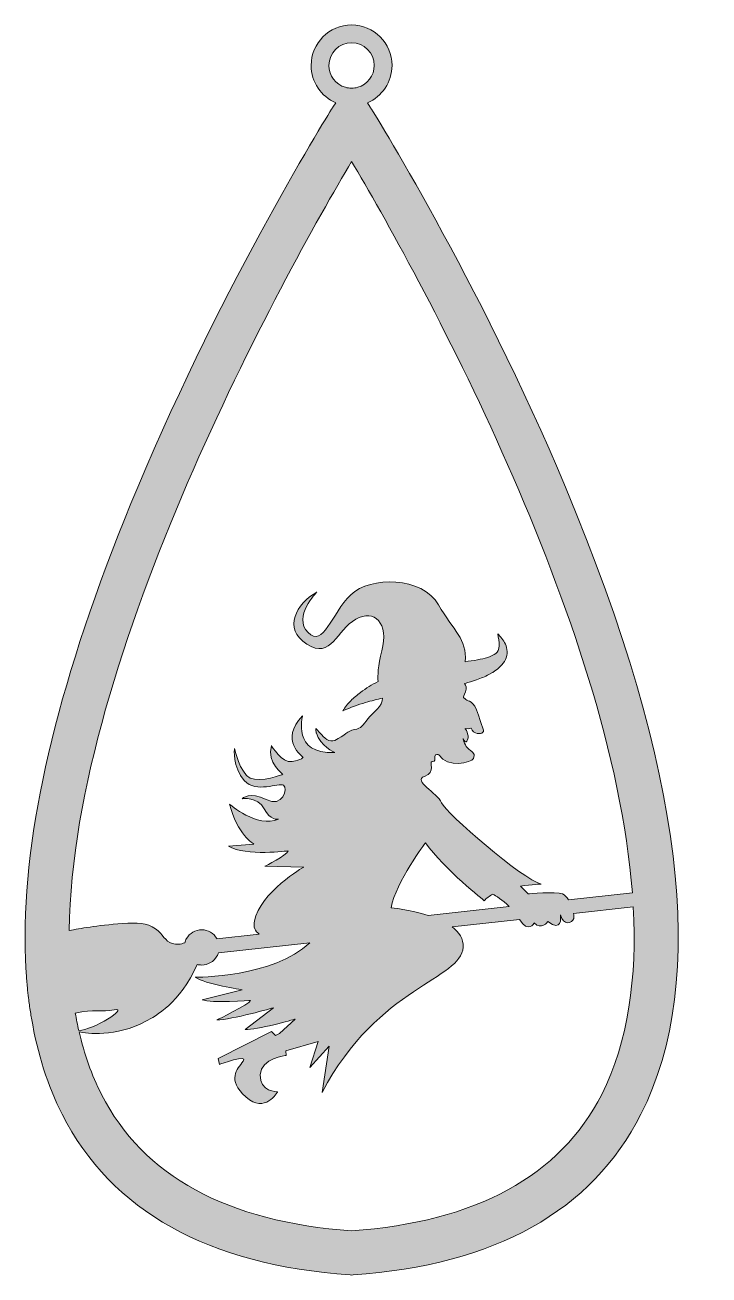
# Model space of a CAD drawing. Extents: x 722 to 2279, y -2921 to -78.
import ezdxf

# ---------------------------------------------------------------- set-up
doc = ezdxf.new("R2010")
doc.units = 0
doc.header["$MEASUREMENT"] = 0
doc.layers.add('Layer 1', color=7, linetype='Continuous')

msp = doc.modelspace()

# ---------------------------------------------------------------- hatches: boundary and pattern name
at = {"layer": 'Layer 1', "true_color": 0x6870b5}
h = msp.add_hatch(color=173, dxfattribs=at)
h.dxf.hatch_style = 2
edge = h.paths.add_edge_path()
edge.add_spline(control_points=[(1952.2, -1129.7), (1754.9, -658.5), (1510.3, -268.5), (1507.8, -264.7), (1507.8, -264.7), (1501.6, -254.9), (1501.6, -254.9), (1534.3, -240.7), (1557.4, -208.2), (1557.4, -170.2), (1557.4, -119.3), (1516.2, -78.1), (1465.4, -78.1), (1414.5, -78.1), (1373.3, -119.3), (1373.3, -170.2), (1373.3, -208.2), (1396.4, -240.7), (1429.2, -254.9), (1429.2, -254.9), (1423, -264.7), (1423, -264.7), (1420.6, -268.5), (1176, -658.5), (978.6, -1129.7), (813.8, -1523.2), (728.3, -1856), (722.7, -2124.8), (722.3, -2139.5), (722.2, -2154.1), (722.5, -2168.4), (722.5, -2177), (722.7, -2185.5), (723, -2194), (723.4, -2208.1), (724.1, -2221.9), (725.1, -2235.5), (725.7, -2246.3), (726.6, -2256.9), (727.7, -2267.3), (728.4, -2275.3), (729.3, -2283.3), (730.2, -2291.1), (731.5, -2301.7), (732.9, -2312.2), (734.6, -2322.7), (735.3, -2327.7), (736.1, -2332.6), (737, -2337.5), (750.6, -2418.1), (773.9, -2491), (806.9, -2555.8), (918.7, -2775.9), (1139.1, -2898.8), (1462, -2921.1), (1462, -2921.1), (1465.4, -2921.3), (1465.4, -2921.3), (1465.4, -2921.3), (1468.9, -2921.1), (1468.9, -2921.1), (1791.7, -2898.8), (2012.1, -2775.9), (2123.9, -2555.8), (2278.7, -2251), (2221, -1771.1), (1952.2, -1129.7)], knot_values=[0, 0, 0, 0, 1, 1, 1, 2, 2, 2, 3, 3, 3, 4, 4, 4, 5, 5, 5, 6, 6, 6, 7, 7, 7, 8, 8, 8, 9, 9, 9, 10, 10, 10, 11, 11, 11, 12, 12, 12, 13, 13, 13, 14, 14, 14, 15, 15, 15, 16, 16, 16, 17, 17, 17, 18, 18, 18, 19, 19, 19, 20, 20, 20, 21, 21, 21, 22, 22, 22, 22], degree=3, periodic=1)
edge = h.paths.add_edge_path()
edge.add_spline(control_points=[(1413.7, -170.2), (1413.7, -141.7), (1436.9, -118.5), (1465.4, -118.5), (1493.9, -118.5), (1517.1, -141.7), (1517.1, -170.2), (1517.1, -193.8), (1501.2, -213.8), (1479.5, -219.9), (1475, -221.2), (1470.3, -221.9), (1465.4, -221.9), (1460.5, -221.9), (1455.7, -221.2), (1451.2, -219.9), (1429.6, -213.8), (1413.7, -193.8), (1413.7, -170.2)], knot_values=[0, 0, 0, 0, 1, 1, 1, 2, 2, 2, 3, 3, 3, 4, 4, 4, 5, 5, 5, 6, 6, 6, 6], degree=3, periodic=1)
edge = h.paths.add_edge_path()
edge.add_spline(control_points=[(1465.4, -388.3), (1607.1, -628.1), (2057.5, -1432.8), (2104.3, -2052.3), (2104.3, -2052.3), (1958.9, -2068.3), (1958.9, -2068.3), (1954.8, -2061.7), (1950.1, -2056.4), (1945.2, -2054.4), (1929.6, -2048.3), (1867.5, -2054.4), (1867.5, -2054.4), (1867.5, -2054.4), (1849.8, -2036.8), (1849.8, -2036.8), (1875.5, -2032.8), (1896.7, -2032.2), (1896.7, -2032.2), (1856.3, -2022.7), (1679, -1870), (1669.8, -1847.2), (1660.5, -1824.5), (1603.7, -1797), (1631.2, -1787.3), (1658.6, -1777.6), (1640.4, -1753.9), (1648.7, -1753.5), (1656.9, -1753), (1654.6, -1749.4), (1654.8, -1742.1), (1655, -1734.7), (1664, -1738.2), (1664, -1738.2), (1683.3, -1769.3), (1738.2, -1756.1), (1742.7, -1746.4), (1747.1, -1736.6), (1742.2, -1733.3), (1732.3, -1725.5), (1723.2, -1718.4), (1719.6, -1703.6), (1719.1, -1701.1), (1720.2, -1703.5), (1725.6, -1714.8), (1729.4, -1704), (1733.7, -1691.8), (1723.5, -1678.1), (1723.5, -1678.1), (1735.3, -1680.7), (1737.2, -1677.2), (1737.2, -1677.2), (1742.9, -1692.3), (1759.5, -1691.8), (1764, -1686.9), (1768.5, -1681.9), (1765.2, -1685), (1753.9, -1648), (1742.4, -1611.1), (1731.5, -1618.3), (1725.4, -1612), (1719.3, -1605.9), (1716.9, -1612.5), (1724.5, -1594.5), (1727.9, -1586.5), (1725.8, -1580.3), (1722.5, -1575.6), (1727, -1574.6), (1731.5, -1573.5), (1736.1, -1571.8), (1736.1, -1571.8), (1750, -1567.5), (1750, -1567.5), (1754.8, -1565.8), (1759.5, -1563.8), (1764.1, -1562), (1768.7, -1560.4), (1773.3, -1557.9), (1777.9, -1555.5), (1777.9, -1555.5), (1784.8, -1551.9), (1784.8, -1551.9), (1787.1, -1550.4), (1789.3, -1548.8), (1791.5, -1547.3), (1800.4, -1541.6), (1809.5, -1533.1), (1815.3, -1521.6), (1818.1, -1515.9), (1819.6, -1509.3), (1819.4, -1503.1), (1819.2, -1496.9), (1817.6, -1491.4), (1815.4, -1486.5), (1810.9, -1476.8), (1804.7, -1469.6), (1798.2, -1462.6), (1799.4, -1472.1), (1801.4, -1481.5), (1801, -1489.9), (1800.7, -1498.3), (1798, -1504), (1793.4, -1507.5), (1784.4, -1515), (1767.8, -1519.1), (1751.6, -1522.1), (1742.6, -1523.9), (1733.2, -1525.2), (1723.8, -1526.3), (1728.5, -1473.3), (1697.4, -1457.4), (1663, -1396.8), (1626.4, -1332.5), (1507.7, -1331.2), (1463.5, -1374.2), (1419.3, -1417.1), (1401.6, -1495.4), (1366.2, -1460), (1330.8, -1424.7), (1386.4, -1367.9), (1386.4, -1367.9), (1339.7, -1394.3), (1308.1, -1451.2), (1363.7, -1486.5), (1419.3, -1521.9), (1431.9, -1453.7), (1474.8, -1429.7), (1517.8, -1405.7), (1550.6, -1438.5), (1534.2, -1501.7), (1525.2, -1536.4), (1524.5, -1558.4), (1525.8, -1571.3), (1511.8, -1578.5), (1498.1, -1586.6), (1485.5, -1596.1), (1477.8, -1602), (1470.3, -1608.1), (1463.7, -1615.3), (1456.8, -1622.2), (1450.4, -1629.6), (1445.8, -1638.1), (1463.1, -1629.9), (1480.2, -1624.4), (1497.4, -1619.2), (1510.3, -1615.5), (1523.1, -1612.1), (1535.9, -1609), (1537.4, -1626.6), (1512.5, -1642.9), (1502, -1656.5), (1490.9, -1670.7), (1488.1, -1678.2), (1471.7, -1680.7), (1455.2, -1683.3), (1451.1, -1694.3), (1426.9, -1705.4), (1402.5, -1716.4), (1377.9, -1657.1), (1384.9, -1687), (1385, -1687.6), (1385.1, -1688.2), (1385.3, -1688.7), (1393.1, -1717.7), (1426.9, -1732.8), (1426.9, -1732.8), (1328.6, -1738.2), (1353.9, -1649.8), (1353.9, -1649.8), (1299.3, -1704.5), (1355.2, -1743.6), (1355.2, -1743.6), (1355.2, -1743.6), (1352.6, -1749.3), (1329.9, -1753.7), (1307.2, -1758.1), (1283.1, -1717.1), (1283.1, -1717.1), (1272.1, -1756.5), (1309.1, -1782.5), (1309.1, -1782.5), (1309.1, -1782.5), (1257.9, -1802.3), (1234.5, -1791), (1211.2, -1779.5), (1198.8, -1724), (1198.8, -1724), (1198.8, -1724), (1194.1, -1766.6), (1221.3, -1796.6), (1248.4, -1826.7), (1299, -1800.7), (1310.6, -1807.4), (1322.3, -1814), (1307.5, -1859.4), (1270.8, -1839.9), (1234.2, -1820.3), (1216.2, -1838), (1216.2, -1838), (1216.2, -1838), (1251.5, -1832.3), (1266.7, -1861), (1280.7, -1887.6), (1296.9, -1885), (1299.3, -1884.5), (1250.1, -1906), (1187.8, -1850.3), (1187.8, -1850.3), (1204.8, -1918.5), (1242.7, -1941.2), (1242.7, -1941.2), (1242.7, -1941.2), (1185, -1945.9), (1185, -1945.9), (1225.7, -1969.7), (1321.3, -1956.4), (1321.3, -1956.4), (1317.6, -1966.8), (1268.3, -1991.5), (1268.3, -1991.5), (1268.3, -1991.5), (1356.4, -1993.4), (1356.4, -1993.4), (1356.4, -1993.4), (1257, -2051.1), (1244.1, -2116.1), (1241.4, -2129.8), (1246, -2139.3), (1254.9, -2145.9), (1254.9, -2145.9), (1159.1, -2156.6), (1159.1, -2156.6), (1159, -2156.5), (1159, -2156.3), (1158.9, -2156.2), (1151.8, -2143.8), (1138.6, -2136.2), (1124.3, -2136.2), (1110, -2136.2), (1096.9, -2143.8), (1089.7, -2156.2), (1088, -2159.3), (1086.7, -2162.5), (1085.7, -2165.8), (1076.5, -2169), (1066.8, -2170.3), (1057.4, -2167.4), (1040.1, -2162), (1036.6, -2146.4), (1019.5, -2133.9), (999.7, -2119.5), (976.7, -2119.7), (945, -2121.9), (882.2, -2126.2), (849, -2133.6), (822.7, -2137.6), (830.8, -1509.1), (1317.1, -639.2), (1465.4, -388.3)], knot_values=[0, 0, 0, 0, 1, 1, 1, 2, 2, 2, 3, 3, 3, 4, 4, 4, 5, 5, 5, 6, 6, 6, 7, 7, 7, 8, 8, 8, 9, 9, 9, 10, 10, 10, 11, 11, 11, 12, 12, 12, 13, 13, 13, 14, 14, 14, 15, 15, 15, 16, 16, 16, 17, 17, 17, 18, 18, 18, 19, 19, 19, 20, 20, 20, 21, 21, 21, 22, 22, 22, 23, 23, 23, 24, 24, 24, 25, 25, 25, 26, 26, 26, 27, 27, 27, 28, 28, 28, 29, 29, 29, 30, 30, 30, 31, 31, 31, 32, 32, 32, 33, 33, 33, 34, 34, 34, 35, 35, 35, 36, 36, 36, 37, 37, 37, 38, 38, 38, 39, 39, 39, 40, 40, 40, 41, 41, 41, 42, 42, 42, 43, 43, 43, 44, 44, 44, 45, 45, 45, 46, 46, 46, 47, 47, 47, 48, 48, 48, 49, 49, 49, 50, 50, 50, 51, 51, 51, 52, 52, 52, 53, 53, 53, 54, 54, 54, 55, 55, 55, 56, 56, 56, 57, 57, 57, 58, 58, 58, 59, 59, 59, 60, 60, 60, 61, 61, 61, 62, 62, 62, 63, 63, 63, 64, 64, 64, 65, 65, 65, 66, 66, 66, 67, 67, 67, 68, 68, 68, 69, 69, 69, 70, 70, 70, 71, 71, 71, 72, 72, 72, 73, 73, 73, 74, 74, 74, 75, 75, 75, 76, 76, 76, 77, 77, 77, 78, 78, 78, 79, 79, 79, 80, 80, 80, 81, 81, 81, 82, 82, 82, 83, 83, 83, 84, 84, 84, 85, 85, 85, 86, 86, 86, 86], degree=3, periodic=1)
edge = h.paths.add_edge_path()
edge.add_spline(control_points=[(1824.2, -2083.2), (1824.2, -2083.2), (1640, -2103.5), (1640, -2103.5), (1598, -2089.9), (1555.1, -2085.9), (1555.1, -2085.9), (1566.4, -2027.7), (1633.4, -1938.1), (1633.4, -1938.1), (1677, -1998.7), (1767.2, -2070), (1767.2, -2070), (1772.1, -2064.2), (1778.9, -2059.3), (1786.9, -2055.1), (1792.6, -2058.3), (1808.7, -2068.1), (1824.2, -2083.2)], knot_values=[0, 0, 0, 0, 1, 1, 1, 2, 2, 2, 3, 3, 3, 4, 4, 4, 5, 5, 5, 6, 6, 6, 6], degree=3, periodic=1)
edge = h.paths.add_edge_path()
edge.add_spline(control_points=[(925.4, -2318.2), (960.1, -2311.9), (876.7, -2365.1), (844.6, -2365.1), (841.6, -2352.2), (839, -2339.1), (836.6, -2325.9), (880.1, -2316), (895.5, -2323.7), (925.4, -2318.2)], knot_values=[0, 0, 0, 0, 1, 1, 1, 2, 2, 2, 3, 3, 3, 3], degree=3, periodic=1)
edge = h.paths.add_edge_path()
edge.add_spline(control_points=[(2034.5, -2510.4), (1940.2, -2696.2), (1748.7, -2800.6), (1465.4, -2820.9), (1182.1, -2800.6), (990.6, -2696.2), (896.3, -2510.5), (873.9, -2466.4), (857.1, -2418.6), (845.3, -2367.9), (862, -2373), (929, -2380.4), (997.1, -2344.2), (1019.6, -2332.3), (1074.7, -2303.6), (1114.1, -2214.9), (1117.4, -2215.7), (1120.8, -2216.2), (1124.3, -2216.2), (1138.6, -2216.2), (1151.8, -2208.6), (1158.9, -2196.2), (1160.4, -2193.6), (1161.5, -2190.9), (1162.3, -2188.2), (1162.3, -2188.2), (1370, -2165.4), (1370, -2165.4), (1289.6, -2244.8), (1109.6, -2244), (1109.6, -2244), (1131.5, -2259.1), (1216.7, -2272.8), (1216.7, -2272.8), (1216.7, -2272.8), (1125.7, -2295.6), (1125.7, -2295.6), (1144.7, -2303.6), (1235.6, -2297), (1235.6, -2297), (1232.8, -2305), (1158.9, -2341), (1158.9, -2341), (1191.1, -2341), (1287.7, -2313.5), (1287.7, -2313.5), (1287.7, -2313.5), (1222.9, -2362.9), (1222.9, -2362.9), (1249.5, -2364.3), (1332.2, -2340.6), (1337.3, -2339.2), (1337.3, -2339.2), (1301.5, -2372.3), (1301.5, -2372.3), (1301.5, -2372.3), (1292.4, -2376.6), (1292.4, -2376.6), (1292.4, -2376.6), (1283.4, -2367.6), (1283.4, -2367.6), (1283.4, -2367.6), (1161.7, -2429.1), (1161.7, -2429.1), (1161.7, -2429.1), (1165, -2442.3), (1165, -2442.3), (1165, -2442.3), (1232.3, -2417.3), (1218.6, -2435.3), (1204.8, -2453.3), (1181.2, -2476.9), (1224.8, -2516.3), (1268.3, -2555.6), (1296.8, -2504.9), (1296.8, -2504.9), (1296.8, -2504.9), (1255.6, -2504.4), (1257.5, -2466.1), (1259.3, -2427.7), (1316.4, -2421.8), (1316.4, -2421.8), (1316.4, -2421.8), (1315.7, -2411.2), (1315.7, -2411.2), (1315.7, -2411.2), (1389.6, -2390.3), (1389.6, -2390.3), (1389.6, -2390.3), (1370.6, -2449.1), (1370.6, -2449.1), (1370.6, -2449.1), (1414.2, -2400.7), (1414.2, -2400.7), (1414.2, -2400.7), (1398.1, -2505.9), (1398.1, -2505.9), (1527.9, -2262.4), (1715.5, -2249.5), (1719.3, -2175.6), (1720.2, -2156.7), (1710, -2141.6), (1694.1, -2129.6), (1694.1, -2129.6), (1847.7, -2112.7), (1847.7, -2112.7), (1867.7, -2145.6), (1881, -2120.6), (1881, -2120.6), (1896.6, -2137.8), (1912, -2117.5), (1912, -2117.5), (1944.2, -2141.4), (1941.6, -2109.7), (1940.7, -2102.4), (1940.7, -2102.4), (1940.8, -2102.4), (1940.8, -2102.4), (1946.1, -2128), (1968, -2121.5), (1970.8, -2110.3), (1971.4, -2107.7), (1971.2, -2103.8), (1970.4, -2099.1), (1970.4, -2099.1), (2106.4, -2084.1), (2106.4, -2084.1), (2115, -2244.2), (2095.3, -2390.7), (2034.5, -2510.4)], knot_values=[0, 0, 0, 0, 1, 1, 1, 2, 2, 2, 3, 3, 3, 4, 4, 4, 5, 5, 5, 6, 6, 6, 7, 7, 7, 8, 8, 8, 9, 9, 9, 10, 10, 10, 11, 11, 11, 12, 12, 12, 13, 13, 13, 14, 14, 14, 15, 15, 15, 16, 16, 16, 17, 17, 17, 18, 18, 18, 19, 19, 19, 20, 20, 20, 21, 21, 21, 22, 22, 22, 23, 23, 23, 24, 24, 24, 25, 25, 25, 26, 26, 26, 27, 27, 27, 28, 28, 28, 29, 29, 29, 30, 30, 30, 31, 31, 31, 32, 32, 32, 33, 33, 33, 34, 34, 34, 35, 35, 35, 36, 36, 36, 37, 37, 37, 38, 38, 38, 39, 39, 39, 40, 40, 40, 41, 41, 41, 42, 42, 42, 43, 43, 43, 43], degree=3, periodic=1)

# ---------------------------------------------------------------- linework, layer by layer
at = {"layer": 'Layer 1', "lineweight": 0}
for points, knots in [([(1952.2, -1129.7), (1754.9, -658.5), (1510.3, -268.5), (1507.8, -264.7), (1507.8, -264.7), (1501.6, -254.9), (1501.6, -254.9), (1534.3, -240.7), (1557.4, -208.2), (1557.4, -170.2), (1557.4, -119.3), (1516.2, -78.1), (1465.4, -78.1), (1414.5, -78.1), (1373.3, -119.3), (1373.3, -170.2), (1373.3, -208.2), (1396.4, -240.7), (1429.2, -254.9), (1429.2, -254.9), (1423, -264.7), (1423, -264.7), (1420.6, -268.5), (1176, -658.5), (978.6, -1129.7), (813.8, -1523.2), (728.3, -1856), (722.7, -2124.8), (722.3, -2139.5), (722.2, -2154.1), (722.5, -2168.4), (722.5, -2177), (722.7, -2185.5), (723, -2194), (723.4, -2208.1), (724.1, -2221.9), (725.1, -2235.5), (725.7, -2246.3), (726.6, -2256.9), (727.7, -2267.3), (728.4, -2275.3), (729.3, -2283.3), (730.2, -2291.1), (731.5, -2301.7), (732.9, -2312.2), (734.6, -2322.7), (735.3, -2327.7), (736.1, -2332.6), (737, -2337.5), (750.6, -2418.1), (773.9, -2491), (806.9, -2555.8), (918.7, -2775.9), (1139.1, -2898.8), (1462, -2921.1), (1462, -2921.1), (1465.4, -2921.3), (1465.4, -2921.3), (1465.4, -2921.3), (1468.9, -2921.1), (1468.9, -2921.1), (1791.7, -2898.8), (2012.1, -2775.9), (2123.9, -2555.8), (2278.7, -2251), (2221, -1771.1), (1952.2, -1129.7)], [0, 0, 0, 0, 1, 1, 1, 2, 2, 2, 3, 3, 3, 4, 4, 4, 5, 5, 5, 6, 6, 6, 7, 7, 7, 8, 8, 8, 9, 9, 9, 10, 10, 10, 11, 11, 11, 12, 12, 12, 13, 13, 13, 14, 14, 14, 15, 15, 15, 16, 16, 16, 17, 17, 17, 18, 18, 18, 19, 19, 19, 20, 20, 20, 21, 21, 21, 22, 22, 22, 22]), ([(1413.7, -170.2), (1413.7, -141.7), (1436.9, -118.5), (1465.4, -118.5), (1493.9, -118.5), (1517.1, -141.7), (1517.1, -170.2), (1517.1, -193.8), (1501.2, -213.8), (1479.5, -219.9), (1475, -221.2), (1470.3, -221.9), (1465.4, -221.9), (1460.5, -221.9), (1455.7, -221.2), (1451.2, -219.9), (1429.6, -213.8), (1413.7, -193.8), (1413.7, -170.2)], [0, 0, 0, 0, 1, 1, 1, 2, 2, 2, 3, 3, 3, 4, 4, 4, 5, 5, 5, 6, 6, 6, 6]), ([(1465.4, -388.3), (1607.1, -628.1), (2057.5, -1432.8), (2104.3, -2052.3), (2104.3, -2052.3), (1958.9, -2068.3), (1958.9, -2068.3), (1954.8, -2061.7), (1950.1, -2056.4), (1945.2, -2054.4), (1929.6, -2048.3), (1867.5, -2054.4), (1867.5, -2054.4), (1867.5, -2054.4), (1849.8, -2036.8), (1849.8, -2036.8), (1875.5, -2032.8), (1896.7, -2032.2), (1896.7, -2032.2), (1856.3, -2022.7), (1679, -1870), (1669.8, -1847.2), (1660.5, -1824.5), (1603.7, -1797), (1631.2, -1787.3), (1658.6, -1777.6), (1640.4, -1753.9), (1648.7, -1753.5), (1656.9, -1753), (1654.6, -1749.4), (1654.8, -1742.1), (1655, -1734.7), (1664, -1738.2), (1664, -1738.2), (1683.3, -1769.3), (1738.2, -1756.1), (1742.7, -1746.4), (1747.1, -1736.6), (1742.2, -1733.3), (1732.3, -1725.5), (1723.2, -1718.4), (1719.6, -1703.6), (1719.1, -1701.1), (1720.2, -1703.5), (1725.6, -1714.8), (1729.4, -1704), (1733.7, -1691.8), (1723.5, -1678.1), (1723.5, -1678.1), (1735.3, -1680.7), (1737.2, -1677.2), (1737.2, -1677.2), (1742.9, -1692.3), (1759.5, -1691.8), (1764, -1686.9), (1768.5, -1681.9), (1765.2, -1685), (1753.9, -1648), (1742.4, -1611.1), (1731.5, -1618.3), (1725.4, -1612), (1719.3, -1605.9), (1716.9, -1612.5), (1724.5, -1594.5), (1727.9, -1586.5), (1725.8, -1580.3), (1722.5, -1575.6), (1727, -1574.6), (1731.5, -1573.5), (1736.1, -1571.8), (1736.1, -1571.8), (1750, -1567.5), (1750, -1567.5), (1754.8, -1565.8), (1759.5, -1563.8), (1764.1, -1562), (1768.7, -1560.4), (1773.3, -1557.9), (1777.9, -1555.5), (1777.9, -1555.5), (1784.8, -1551.9), (1784.8, -1551.9), (1787.1, -1550.4), (1789.3, -1548.8), (1791.5, -1547.3), (1800.4, -1541.6), (1809.5, -1533.1), (1815.3, -1521.6), (1818.1, -1515.9), (1819.6, -1509.3), (1819.4, -1503.1), (1819.2, -1496.9), (1817.6, -1491.4), (1815.4, -1486.5), (1810.9, -1476.8), (1804.7, -1469.6), (1798.2, -1462.6), (1799.4, -1472.1), (1801.4, -1481.5), (1801, -1489.9), (1800.7, -1498.3), (1798, -1504), (1793.4, -1507.5), (1784.4, -1515), (1767.8, -1519.1), (1751.6, -1522.1), (1742.6, -1523.9), (1733.2, -1525.2), (1723.8, -1526.3), (1728.5, -1473.3), (1697.4, -1457.4), (1663, -1396.8), (1626.4, -1332.5), (1507.7, -1331.2), (1463.5, -1374.2), (1419.3, -1417.1), (1401.6, -1495.4), (1366.2, -1460), (1330.8, -1424.7), (1386.4, -1367.9), (1386.4, -1367.9), (1339.7, -1394.3), (1308.1, -1451.2), (1363.7, -1486.5), (1419.3, -1521.9), (1431.9, -1453.7), (1474.8, -1429.7), (1517.8, -1405.7), (1550.6, -1438.5), (1534.2, -1501.7), (1525.2, -1536.4), (1524.5, -1558.4), (1525.8, -1571.3), (1511.8, -1578.5), (1498.1, -1586.6), (1485.5, -1596.1), (1477.8, -1602), (1470.3, -1608.1), (1463.7, -1615.3), (1456.8, -1622.2), (1450.4, -1629.6), (1445.8, -1638.1), (1463.1, -1629.9), (1480.2, -1624.4), (1497.4, -1619.2), (1510.3, -1615.5), (1523.1, -1612.1), (1535.9, -1609), (1537.4, -1626.6), (1512.5, -1642.9), (1502, -1656.5), (1490.9, -1670.7), (1488.1, -1678.2), (1471.7, -1680.7), (1455.2, -1683.3), (1451.1, -1694.3), (1426.9, -1705.4), (1402.5, -1716.4), (1377.9, -1657.1), (1384.9, -1687), (1385, -1687.6), (1385.1, -1688.2), (1385.3, -1688.7), (1393.1, -1717.7), (1426.9, -1732.8), (1426.9, -1732.8), (1328.6, -1738.2), (1353.9, -1649.8), (1353.9, -1649.8), (1299.3, -1704.5), (1355.2, -1743.6), (1355.2, -1743.6), (1355.2, -1743.6), (1352.6, -1749.3), (1329.9, -1753.7), (1307.2, -1758.1), (1283.1, -1717.1), (1283.1, -1717.1), (1272.1, -1756.5), (1309.1, -1782.5), (1309.1, -1782.5), (1309.1, -1782.5), (1257.9, -1802.3), (1234.5, -1791), (1211.2, -1779.5), (1198.8, -1724), (1198.8, -1724), (1198.8, -1724), (1194.1, -1766.6), (1221.3, -1796.6), (1248.4, -1826.7), (1299, -1800.7), (1310.6, -1807.4), (1322.3, -1814), (1307.5, -1859.4), (1270.8, -1839.9), (1234.2, -1820.3), (1216.2, -1838), (1216.2, -1838), (1216.2, -1838), (1251.5, -1832.3), (1266.7, -1861), (1280.7, -1887.6), (1296.9, -1885), (1299.3, -1884.5), (1250.1, -1906), (1187.8, -1850.3), (1187.8, -1850.3), (1204.8, -1918.5), (1242.7, -1941.2), (1242.7, -1941.2), (1242.7, -1941.2), (1185, -1945.9), (1185, -1945.9), (1225.7, -1969.7), (1321.3, -1956.4), (1321.3, -1956.4), (1317.6, -1966.8), (1268.3, -1991.5), (1268.3, -1991.5), (1268.3, -1991.5), (1356.4, -1993.4), (1356.4, -1993.4), (1356.4, -1993.4), (1257, -2051.1), (1244.1, -2116.1), (1241.4, -2129.8), (1246, -2139.3), (1254.9, -2145.9), (1254.9, -2145.9), (1159.1, -2156.6), (1159.1, -2156.6), (1159, -2156.5), (1159, -2156.3), (1158.9, -2156.2), (1151.8, -2143.8), (1138.6, -2136.2), (1124.3, -2136.2), (1110, -2136.2), (1096.9, -2143.8), (1089.7, -2156.2), (1088, -2159.3), (1086.7, -2162.5), (1085.7, -2165.8), (1076.5, -2169), (1066.8, -2170.3), (1057.4, -2167.4), (1040.1, -2162), (1036.6, -2146.4), (1019.5, -2133.9), (999.7, -2119.5), (976.7, -2119.7), (945, -2121.9), (882.2, -2126.2), (849, -2133.6), (822.7, -2137.6), (830.8, -1509.1), (1317.1, -639.2), (1465.4, -388.3)], [0, 0, 0, 0, 1, 1, 1, 2, 2, 2, 3, 3, 3, 4, 4, 4, 5, 5, 5, 6, 6, 6, 7, 7, 7, 8, 8, 8, 9, 9, 9, 10, 10, 10, 11, 11, 11, 12, 12, 12, 13, 13, 13, 14, 14, 14, 15, 15, 15, 16, 16, 16, 17, 17, 17, 18, 18, 18, 19, 19, 19, 20, 20, 20, 21, 21, 21, 22, 22, 22, 23, 23, 23, 24, 24, 24, 25, 25, 25, 26, 26, 26, 27, 27, 27, 28, 28, 28, 29, 29, 29, 30, 30, 30, 31, 31, 31, 32, 32, 32, 33, 33, 33, 34, 34, 34, 35, 35, 35, 36, 36, 36, 37, 37, 37, 38, 38, 38, 39, 39, 39, 40, 40, 40, 41, 41, 41, 42, 42, 42, 43, 43, 43, 44, 44, 44, 45, 45, 45, 46, 46, 46, 47, 47, 47, 48, 48, 48, 49, 49, 49, 50, 50, 50, 51, 51, 51, 52, 52, 52, 53, 53, 53, 54, 54, 54, 55, 55, 55, 56, 56, 56, 57, 57, 57, 58, 58, 58, 59, 59, 59, 60, 60, 60, 61, 61, 61, 62, 62, 62, 63, 63, 63, 64, 64, 64, 65, 65, 65, 66, 66, 66, 67, 67, 67, 68, 68, 68, 69, 69, 69, 70, 70, 70, 71, 71, 71, 72, 72, 72, 73, 73, 73, 74, 74, 74, 75, 75, 75, 76, 76, 76, 77, 77, 77, 78, 78, 78, 79, 79, 79, 80, 80, 80, 81, 81, 81, 82, 82, 82, 83, 83, 83, 84, 84, 84, 85, 85, 85, 86, 86, 86, 86]), ([(1824.2, -2083.2), (1824.2, -2083.2), (1640, -2103.5), (1640, -2103.5), (1598, -2089.9), (1555.1, -2085.9), (1555.1, -2085.9), (1566.4, -2027.7), (1633.4, -1938.1), (1633.4, -1938.1), (1677, -1998.7), (1767.2, -2070), (1767.2, -2070), (1772.1, -2064.2), (1778.9, -2059.3), (1786.9, -2055.1), (1792.6, -2058.3), (1808.7, -2068.1), (1824.2, -2083.2)], [0, 0, 0, 0, 1, 1, 1, 2, 2, 2, 3, 3, 3, 4, 4, 4, 5, 5, 5, 6, 6, 6, 6]), ([(2034.5, -2510.4), (1940.2, -2696.2), (1748.7, -2800.6), (1465.4, -2820.9), (1182.1, -2800.6), (990.6, -2696.2), (896.3, -2510.5), (873.9, -2466.4), (857.1, -2418.6), (845.3, -2367.9), (862, -2373), (929, -2380.4), (997.1, -2344.2), (1019.6, -2332.3), (1074.7, -2303.6), (1114.1, -2214.9), (1117.4, -2215.7), (1120.8, -2216.2), (1124.3, -2216.2), (1138.6, -2216.2), (1151.8, -2208.6), (1158.9, -2196.2), (1160.4, -2193.6), (1161.5, -2190.9), (1162.3, -2188.2), (1162.3, -2188.2), (1370, -2165.4), (1370, -2165.4), (1289.6, -2244.8), (1109.6, -2244), (1109.6, -2244), (1131.5, -2259.1), (1216.7, -2272.8), (1216.7, -2272.8), (1216.7, -2272.8), (1125.7, -2295.6), (1125.7, -2295.6), (1144.7, -2303.6), (1235.6, -2297), (1235.6, -2297), (1232.8, -2305), (1158.9, -2341), (1158.9, -2341), (1191.1, -2341), (1287.7, -2313.5), (1287.7, -2313.5), (1287.7, -2313.5), (1222.9, -2362.9), (1222.9, -2362.9), (1249.5, -2364.3), (1332.2, -2340.6), (1337.3, -2339.2), (1337.3, -2339.2), (1301.5, -2372.3), (1301.5, -2372.3), (1301.5, -2372.3), (1292.4, -2376.6), (1292.4, -2376.6), (1292.4, -2376.6), (1283.4, -2367.6), (1283.4, -2367.6), (1283.4, -2367.6), (1161.7, -2429.1), (1161.7, -2429.1), (1161.7, -2429.1), (1165, -2442.3), (1165, -2442.3), (1165, -2442.3), (1232.3, -2417.3), (1218.6, -2435.3), (1204.8, -2453.3), (1181.2, -2476.9), (1224.8, -2516.3), (1268.3, -2555.6), (1296.8, -2504.9), (1296.8, -2504.9), (1296.8, -2504.9), (1255.6, -2504.4), (1257.5, -2466.1), (1259.3, -2427.7), (1316.4, -2421.8), (1316.4, -2421.8), (1316.4, -2421.8), (1315.7, -2411.2), (1315.7, -2411.2), (1315.7, -2411.2), (1389.6, -2390.3), (1389.6, -2390.3), (1389.6, -2390.3), (1370.6, -2449.1), (1370.6, -2449.1), (1370.6, -2449.1), (1414.2, -2400.7), (1414.2, -2400.7), (1414.2, -2400.7), (1398.1, -2505.9), (1398.1, -2505.9), (1527.9, -2262.4), (1715.5, -2249.5), (1719.3, -2175.6), (1720.2, -2156.7), (1710, -2141.6), (1694.1, -2129.6), (1694.1, -2129.6), (1847.7, -2112.7), (1847.7, -2112.7), (1867.7, -2145.6), (1881, -2120.6), (1881, -2120.6), (1896.6, -2137.8), (1912, -2117.5), (1912, -2117.5), (1944.2, -2141.4), (1941.6, -2109.7), (1940.7, -2102.4), (1940.7, -2102.4), (1940.8, -2102.4), (1940.8, -2102.4), (1946.1, -2128), (1968, -2121.5), (1970.8, -2110.3), (1971.4, -2107.7), (1971.2, -2103.8), (1970.4, -2099.1), (1970.4, -2099.1), (2106.4, -2084.1), (2106.4, -2084.1), (2115, -2244.2), (2095.3, -2390.7), (2034.5, -2510.4)], [0, 0, 0, 0, 1, 1, 1, 2, 2, 2, 3, 3, 3, 4, 4, 4, 5, 5, 5, 6, 6, 6, 7, 7, 7, 8, 8, 8, 9, 9, 9, 10, 10, 10, 11, 11, 11, 12, 12, 12, 13, 13, 13, 14, 14, 14, 15, 15, 15, 16, 16, 16, 17, 17, 17, 18, 18, 18, 19, 19, 19, 20, 20, 20, 21, 21, 21, 22, 22, 22, 23, 23, 23, 24, 24, 24, 25, 25, 25, 26, 26, 26, 27, 27, 27, 28, 28, 28, 29, 29, 29, 30, 30, 30, 31, 31, 31, 32, 32, 32, 33, 33, 33, 34, 34, 34, 35, 35, 35, 36, 36, 36, 37, 37, 37, 38, 38, 38, 39, 39, 39, 40, 40, 40, 41, 41, 41, 42, 42, 42, 43, 43, 43, 43]), ([(925.4, -2318.2), (960.1, -2311.9), (876.7, -2365.1), (844.6, -2365.1), (841.6, -2352.2), (839, -2339.1), (836.6, -2325.9), (880.1, -2316), (895.5, -2323.7), (925.4, -2318.2)], [0, 0, 0, 0, 1, 1, 1, 2, 2, 2, 3, 3, 3, 3])]:
    msp.add_open_spline(points, degree=3, knots=knots, dxfattribs=at)

doc.saveas('drawing.dxf')
